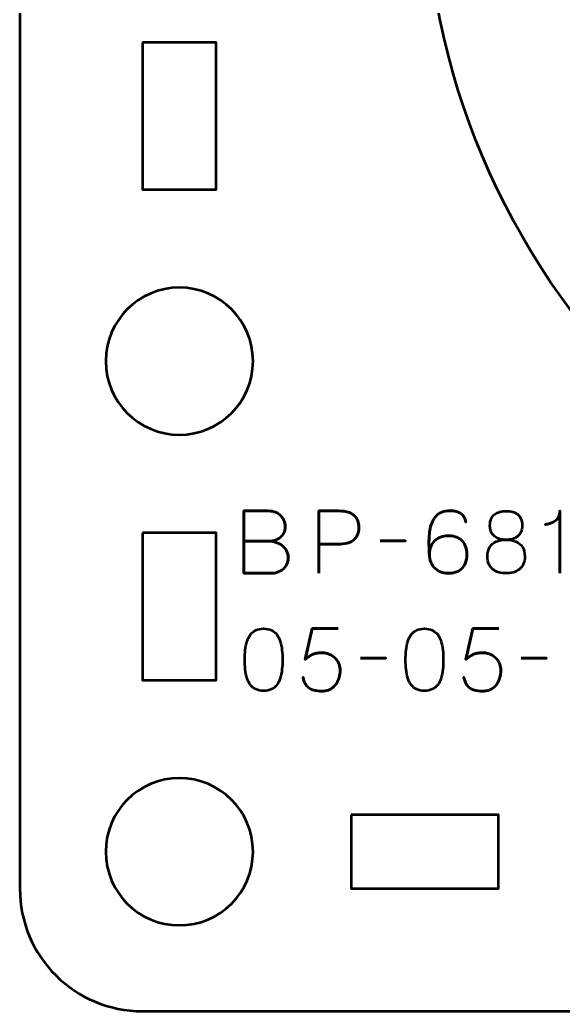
# Model space of a CAD drawing. Header units: centimetres. Extents: x -60.2 to 8, y -20.5 to 3.9.
# Drawn here: x -15.15 to -12.937, y -9.5 to -5.458 of the extents above; entities that cross this region are included whole.
import ezdxf

# ---------------------------------------------------------------- set-up
doc = ezdxf.new("R2010")
doc.units = ezdxf.units.CM
doc.header["$MEASUREMENT"] = 0
doc.layers.add('Layer 1', color=7, linetype='Continuous')

msp = doc.modelspace()

# ---------------------------------------------------------------- linework, layer by layer
at = {"layer": 'Layer 1', "color": 250, "lineweight": 53}
msp.add_ellipse((-10.5, -4.85), major_axis=(0, 3), ratio=1, dxfattribs=at)
at = {"layer": 'Layer 1', "lineweight": 53}
for points, knots in [([(-14.64994, -0.19994), (-14.64994, -0.19994), (-6.35004, -0.19994), (-6.35004, -0.19994), (-6.35004, -0.19994), (-6.07304, -0.19994), (-5.84994, -0.42304), (-5.84994, -0.70004), (-5.84994, -0.70004), (-5.84994, -0.70004), (-5.84994, -8.99994), (-5.84994, -8.99994), (-5.84994, -8.99994), (-5.84994, -9.27694), (-6.07304, -9.50004), (-6.35004, -9.50004), (-6.35004, -9.50004), (-6.35004, -9.50004), (-14.64994, -9.50004), (-14.64994, -9.50004), (-14.64994, -9.50004), (-14.92694, -9.50004), (-15.15004, -9.27694), (-15.15004, -8.99994), (-15.15004, -8.99994), (-15.15004, -8.99994), (-15.15004, -0.70004), (-15.15004, -0.70004), (-15.15004, -0.70004), (-15.15004, -0.42304), (-14.92694, -0.19994), (-14.64994, -0.19994)], [0, 0, 0, 0, 0.125, 0.125, 0.125, 0.125, 0.25, 0.25, 0.25, 0.25, 0.375, 0.375, 0.375, 0.375, 0.5, 0.5, 0.5, 0.5, 0.625, 0.625, 0.625, 0.625, 0.75, 0.75, 0.75, 0.75, 0.875, 0.875, 0.875, 0.875, 1, 1, 1, 1]), ([(-14.64994, -5.55002), (-14.64994, -5.55002), (-14.34994, -5.55002), (-14.34994, -5.55002), (-14.34994, -5.55002), (-14.34994, -5.55002), (-14.34994, -6.15002), (-14.34994, -6.15002), (-14.34994, -6.15002), (-14.34994, -6.15002), (-14.64994, -6.15002), (-14.64994, -6.15002), (-14.64994, -6.15002), (-14.64994, -6.15002), (-14.64994, -5.55002), (-14.64994, -5.55002)], [0, 0, 0, 0, 0.25, 0.25, 0.25, 0.25, 0.5, 0.5, 0.5, 0.5, 0.75, 0.75, 0.75, 0.75, 1, 1, 1, 1]), ([(-14.20001, -6.84993), (-14.20001, -7.0157), (-14.33424, -7.14994), (-14.50001, -7.14994), (-14.50001, -7.14994), (-14.66567, -7.14994), (-14.80001, -7.0157), (-14.80001, -6.84993), (-14.80001, -6.84993), (-14.80001, -6.68427), (-14.66567, -6.54993), (-14.50001, -6.54993), (-14.50001, -6.54993), (-14.33424, -6.54993), (-14.20001, -6.68427), (-14.20001, -6.84993)], [0, 0, 0, 0, 0.25, 0.25, 0.25, 0.25, 0.5, 0.5, 0.5, 0.5, 0.75, 0.75, 0.75, 0.75, 1, 1, 1, 1]), ([(-14.64994, -7.54999), (-14.64994, -7.54999), (-14.34994, -7.54999), (-14.34994, -7.54999), (-14.34994, -7.54999), (-14.34994, -7.54999), (-14.34994, -8.14999), (-14.34994, -8.14999), (-14.34994, -8.14999), (-14.34994, -8.14999), (-14.64994, -8.14999), (-14.64994, -8.14999), (-14.64994, -8.14999), (-14.64994, -8.14999), (-14.64994, -7.54999), (-14.64994, -7.54999)], [0, 0, 0, 0, 0.25, 0.25, 0.25, 0.25, 0.5, 0.5, 0.5, 0.5, 0.75, 0.75, 0.75, 0.75, 1, 1, 1, 1]), ([(-14.20001, -8.85001), (-14.20001, -9.01564), (-14.33424, -9.15001), (-14.50001, -9.15001), (-14.50001, -9.15001), (-14.66567, -9.15001), (-14.80001, -9.01564), (-14.80001, -8.85001), (-14.80001, -8.85001), (-14.80001, -8.68424), (-14.66567, -8.55001), (-14.50001, -8.55001), (-14.50001, -8.55001), (-14.33424, -8.55001), (-14.20001, -8.68424), (-14.20001, -8.85001)], [0, 0, 0, 0, 0.25, 0.25, 0.25, 0.25, 0.5, 0.5, 0.5, 0.5, 0.75, 0.75, 0.75, 0.75, 1, 1, 1, 1]), ([(-13.79999, -8.69994), (-13.79999, -8.69994), (-13.19999, -8.69994), (-13.19999, -8.69994), (-13.19999, -8.69994), (-13.19999, -8.69994), (-13.19999, -8.99994), (-13.19999, -8.99994), (-13.19999, -8.99994), (-13.19999, -8.99994), (-13.79999, -8.99994), (-13.79999, -8.99994), (-13.79999, -8.99994), (-13.79999, -8.99994), (-13.79999, -8.69994), (-13.79999, -8.69994)], [0, 0, 0, 0, 0.25, 0.25, 0.25, 0.25, 0.5, 0.5, 0.5, 0.5, 0.75, 0.75, 0.75, 0.75, 1, 1, 1, 1])]:
    msp.add_open_spline(points, degree=3, knots=knots, dxfattribs=at)
at = {"layer": 'Layer 1', "color": 30, "lineweight": 53}
for points, knots in [([(-14.23731, -7.58388), (-14.23731, -7.58388), (-14.13959, -7.58388), (-14.13959, -7.58388), (-14.13959, -7.58388), (-14.12689, -7.58382), (-14.11607, -7.58206), (-14.10696, -7.57859), (-14.10696, -7.57859), (-14.0979, -7.57518), (-14.09055, -7.57053), (-14.08485, -7.56471), (-14.08485, -7.56471), (-14.07915, -7.55889), (-14.07503, -7.5523), (-14.07244, -7.54501), (-14.07244, -7.54501), (-14.06992, -7.53778), (-14.06874, -7.53026), (-14.06903, -7.52249), (-14.06903, -7.52249), (-14.06939, -7.51473), (-14.07103, -7.50721), (-14.07397, -7.49986), (-14.07397, -7.49986), (-14.07685, -7.49251), (-14.0812, -7.48586), (-14.08691, -7.47993), (-14.08691, -7.47993), (-14.09261, -7.47399), (-14.09973, -7.46928), (-14.10837, -7.46581), (-14.10837, -7.46581), (-14.11701, -7.46229), (-14.12718, -7.46046), (-14.13888, -7.46041), (-14.13888, -7.46041), (-14.13888, -7.46041), (-14.23731, -7.46041), (-14.23731, -7.46041), (-14.23731, -7.46041), (-14.23731, -7.46041), (-14.23731, -7.71476), (-14.23731, -7.71476), (-14.23731, -7.71476), (-14.23731, -7.71476), (-14.12901, -7.71476), (-14.12901, -7.71476), (-14.12901, -7.71476), (-14.11889, -7.71476), (-14.10949, -7.71329), (-14.10078, -7.71041), (-14.10078, -7.71041), (-14.09208, -7.70747), (-14.0845, -7.70329), (-14.07791, -7.69771), (-14.07791, -7.69771), (-14.07139, -7.69218), (-14.06627, -7.68548), (-14.06262, -7.67754), (-14.06262, -7.67754), (-14.05898, -7.6696), (-14.0571, -7.66061), (-14.05704, -7.65055), (-14.05704, -7.65055), (-14.05727, -7.64044), (-14.05939, -7.63133), (-14.06345, -7.62315), (-14.06345, -7.62315), (-14.0675, -7.61498), (-14.07315, -7.60799), (-14.08044, -7.60211), (-14.08044, -7.60211), (-14.08773, -7.59628), (-14.09643, -7.59176), (-14.10643, -7.58864), (-14.10643, -7.58864), (-14.11642, -7.58552), (-14.12748, -7.58394), (-14.13959, -7.58388), (-14.13959, -7.58388), (-14.12748, -7.58394), (-14.11642, -7.58552), (-14.10643, -7.58864), (-14.10643, -7.58864), (-14.09643, -7.59176), (-14.08773, -7.59628), (-14.08044, -7.60211), (-14.08044, -7.60211), (-14.07315, -7.60799), (-14.0675, -7.61498), (-14.06345, -7.62315), (-14.06345, -7.62315), (-14.05939, -7.63133), (-14.05727, -7.64044), (-14.05704, -7.65055), (-14.05704, -7.65055), (-14.0571, -7.66061), (-14.05898, -7.6696), (-14.06262, -7.67754), (-14.06262, -7.67754), (-14.06627, -7.68548), (-14.07139, -7.69218), (-14.07791, -7.69771), (-14.07791, -7.69771), (-14.0845, -7.70329), (-14.09208, -7.70747), (-14.10078, -7.71041), (-14.10078, -7.71041), (-14.10949, -7.71329), (-14.11889, -7.71476), (-14.12901, -7.71476), (-14.12901, -7.71476), (-14.12901, -7.71476), (-14.23731, -7.71476), (-14.23731, -7.71476), (-14.23731, -7.71476), (-14.23731, -7.71476), (-14.23731, -7.46041), (-14.23731, -7.46041), (-14.23731, -7.46041), (-14.23731, -7.46041), (-14.13888, -7.46041), (-14.13888, -7.46041), (-14.13888, -7.46041), (-14.12718, -7.46046), (-14.11701, -7.46229), (-14.10837, -7.46581), (-14.10837, -7.46581), (-14.09973, -7.46928), (-14.09261, -7.47399), (-14.08691, -7.47993), (-14.08691, -7.47993), (-14.0812, -7.48586), (-14.07685, -7.49251), (-14.07397, -7.49986), (-14.07397, -7.49986), (-14.07103, -7.50721), (-14.06939, -7.51473), (-14.06903, -7.52249), (-14.06903, -7.52249), (-14.06874, -7.53026), (-14.06992, -7.53778), (-14.07244, -7.54501), (-14.07244, -7.54501), (-14.07503, -7.5523), (-14.07915, -7.55889), (-14.08485, -7.56471), (-14.08485, -7.56471), (-14.09055, -7.57053), (-14.0979, -7.57518), (-14.10696, -7.57859), (-14.10696, -7.57859), (-14.11607, -7.58206), (-14.12689, -7.58382), (-14.13959, -7.58388), (-14.13959, -7.58388), (-14.13959, -7.58388), (-14.23731, -7.58388), (-14.23731, -7.58388)], [0, 0, 0, 0, 0.025, 0.025, 0.025, 0.025, 0.05, 0.05, 0.05, 0.05, 0.075, 0.075, 0.075, 0.075, 0.1, 0.1, 0.1, 0.1, 0.125, 0.125, 0.125, 0.125, 0.15, 0.15, 0.15, 0.15, 0.175, 0.175, 0.175, 0.175, 0.2, 0.2, 0.2, 0.2, 0.225, 0.225, 0.225, 0.225, 0.25, 0.25, 0.25, 0.25, 0.275, 0.275, 0.275, 0.275, 0.3, 0.3, 0.3, 0.3, 0.325, 0.325, 0.325, 0.325, 0.35, 0.35, 0.35, 0.35, 0.375, 0.375, 0.375, 0.375, 0.4, 0.4, 0.4, 0.4, 0.425, 0.425, 0.425, 0.425, 0.45, 0.45, 0.45, 0.45, 0.475, 0.475, 0.475, 0.475, 0.5, 0.5, 0.5, 0.5, 0.525, 0.525, 0.525, 0.525, 0.55, 0.55, 0.55, 0.55, 0.575, 0.575, 0.575, 0.575, 0.6, 0.6, 0.6, 0.6, 0.625, 0.625, 0.625, 0.625, 0.65, 0.65, 0.65, 0.65, 0.675, 0.675, 0.675, 0.675, 0.7, 0.7, 0.7, 0.7, 0.725, 0.725, 0.725, 0.725, 0.75, 0.75, 0.75, 0.75, 0.775, 0.775, 0.775, 0.775, 0.8, 0.8, 0.8, 0.8, 0.825, 0.825, 0.825, 0.825, 0.85, 0.85, 0.85, 0.85, 0.875, 0.875, 0.875, 0.875, 0.9, 0.9, 0.9, 0.9, 0.925, 0.925, 0.925, 0.925, 0.95, 0.95, 0.95, 0.95, 0.975, 0.975, 0.975, 0.975, 1, 1, 1, 1]), ([(-13.93216, -7.71476), (-13.93216, -7.71476), (-13.93216, -7.46041), (-13.93216, -7.46041), (-13.93216, -7.46041), (-13.93216, -7.46041), (-13.85102, -7.46041), (-13.85102, -7.46041), (-13.85102, -7.46041), (-13.83479, -7.46046), (-13.82145, -7.46229), (-13.81092, -7.46581), (-13.81092, -7.46581), (-13.80045, -7.46928), (-13.79222, -7.47411), (-13.78628, -7.48022), (-13.78628, -7.48022), (-13.78035, -7.48628), (-13.77611, -7.49321), (-13.77353, -7.50103), (-13.77353, -7.50103), (-13.771, -7.50885), (-13.76953, -7.51703), (-13.76918, -7.52567), (-13.76918, -7.52567), (-13.76876, -7.53431), (-13.76976, -7.54278), (-13.77211, -7.55101), (-13.77211, -7.55101), (-13.77453, -7.55924), (-13.77858, -7.56671), (-13.7844, -7.57341), (-13.7844, -7.57341), (-13.79017, -7.58012), (-13.79799, -7.58547), (-13.8078, -7.58941), (-13.8078, -7.58941), (-13.81762, -7.5934), (-13.82979, -7.5954), (-13.84432, -7.59552), (-13.84432, -7.59552), (-13.84432, -7.59552), (-13.93216, -7.59552), (-13.93216, -7.59552), (-13.93216, -7.59552), (-13.93216, -7.59552), (-13.84432, -7.59552), (-13.84432, -7.59552), (-13.84432, -7.59552), (-13.83009, -7.5954), (-13.81804, -7.5934), (-13.80827, -7.58941), (-13.80827, -7.58941), (-13.79846, -7.58547), (-13.79064, -7.58012), (-13.78476, -7.57341), (-13.78476, -7.57341), (-13.77894, -7.56671), (-13.77476, -7.55924), (-13.77229, -7.55101), (-13.77229, -7.55101), (-13.76982, -7.54278), (-13.76876, -7.53431), (-13.76918, -7.52567), (-13.76918, -7.52567), (-13.76953, -7.51703), (-13.771, -7.50885), (-13.77364, -7.50103), (-13.77364, -7.50103), (-13.77623, -7.49321), (-13.78058, -7.48628), (-13.78652, -7.48022), (-13.78652, -7.48022), (-13.79252, -7.47411), (-13.80075, -7.46928), (-13.81121, -7.46581), (-13.81121, -7.46581), (-13.82174, -7.46229), (-13.83497, -7.46046), (-13.85102, -7.46041), (-13.85102, -7.46041), (-13.85102, -7.46041), (-13.93216, -7.46041), (-13.93216, -7.46041), (-13.93216, -7.46041), (-13.93216, -7.46041), (-13.93216, -7.71476), (-13.93216, -7.71476)], [0, 0, 0, 0, 0.0454545, 0.0454545, 0.0454545, 0.0454545, 0.0909091, 0.0909091, 0.0909091, 0.0909091, 0.1363636, 0.1363636, 0.1363636, 0.1363636, 0.1818182, 0.1818182, 0.1818182, 0.1818182, 0.2272727, 0.2272727, 0.2272727, 0.2272727, 0.2727273, 0.2727273, 0.2727273, 0.2727273, 0.3181818, 0.3181818, 0.3181818, 0.3181818, 0.3636364, 0.3636364, 0.3636364, 0.3636364, 0.4090909, 0.4090909, 0.4090909, 0.4090909, 0.4545455, 0.4545455, 0.4545455, 0.4545455, 0.5, 0.5, 0.5, 0.5, 0.5454545, 0.5454545, 0.5454545, 0.5454545, 0.5909091, 0.5909091, 0.5909091, 0.5909091, 0.6363636, 0.6363636, 0.6363636, 0.6363636, 0.6818182, 0.6818182, 0.6818182, 0.6818182, 0.7272727, 0.7272727, 0.7272727, 0.7272727, 0.7727273, 0.7727273, 0.7727273, 0.7727273, 0.8181818, 0.8181818, 0.8181818, 0.8181818, 0.8636364, 0.8636364, 0.8636364, 0.8636364, 0.9090909, 0.9090909, 0.9090909, 0.9090909, 0.9545455, 0.9545455, 0.9545455, 0.9545455, 1, 1, 1, 1]), ([(-13.48166, -7.63821), (-13.4816, -7.62668), (-13.47972, -7.61628), (-13.47596, -7.60687), (-13.47596, -7.60687), (-13.47225, -7.59752), (-13.46702, -7.58946), (-13.46026, -7.5827), (-13.46026, -7.5827), (-13.45355, -7.576), (-13.44562, -7.57083), (-13.43656, -7.56718), (-13.43656, -7.56718), (-13.42751, -7.56353), (-13.41757, -7.56171), (-13.40687, -7.56165), (-13.40687, -7.56165), (-13.39611, -7.56159), (-13.38606, -7.56295), (-13.37671, -7.56565), (-13.37671, -7.56565), (-13.36736, -7.5683), (-13.35919, -7.57265), (-13.35207, -7.57865), (-13.35207, -7.57865), (-13.34496, -7.58458), (-13.33937, -7.59246), (-13.33537, -7.60228), (-13.33537, -7.60228), (-13.33137, -7.6121), (-13.32932, -7.62404), (-13.32926, -7.63821), (-13.32926, -7.63821), (-13.32932, -7.65238), (-13.33137, -7.66431), (-13.33537, -7.67413), (-13.33537, -7.67413), (-13.33937, -7.68395), (-13.34496, -7.69183), (-13.35207, -7.69777), (-13.35207, -7.69777), (-13.35919, -7.70377), (-13.36736, -7.70812), (-13.37671, -7.71076), (-13.37671, -7.71076), (-13.38606, -7.71347), (-13.39611, -7.71482), (-13.40687, -7.71476), (-13.40687, -7.71476), (-13.41757, -7.7147), (-13.42739, -7.71288), (-13.43639, -7.70923), (-13.43639, -7.70923), (-13.44532, -7.70559), (-13.45308, -7.70041), (-13.45973, -7.69365), (-13.45973, -7.69365), (-13.46637, -7.68695), (-13.4716, -7.67889), (-13.47537, -7.66949), (-13.47537, -7.66949), (-13.47919, -7.66014), (-13.48125, -7.64973), (-13.48166, -7.63821), (-13.48166, -7.63821), (-13.48189, -7.63239), (-13.48219, -7.62545), (-13.4826, -7.61739), (-13.4826, -7.61739), (-13.48301, -7.60928), (-13.48325, -7.60046), (-13.48331, -7.59099), (-13.48331, -7.59099), (-13.48336, -7.58147), (-13.48307, -7.57165), (-13.48231, -7.56159), (-13.48231, -7.56159), (-13.4816, -7.55148), (-13.48019, -7.54155), (-13.47813, -7.53173), (-13.47813, -7.53173), (-13.47607, -7.52197), (-13.47313, -7.51273), (-13.46925, -7.50409), (-13.46925, -7.50409), (-13.46537, -7.49545), (-13.46037, -7.4878), (-13.4542, -7.48116), (-13.4542, -7.48116), (-13.44797, -7.47452), (-13.44038, -7.46928), (-13.43139, -7.46546), (-13.43139, -7.46546), (-13.42239, -7.4617), (-13.41175, -7.45976), (-13.39946, -7.4597), (-13.39946, -7.4597), (-13.38876, -7.45976), (-13.37971, -7.46082), (-13.37218, -7.46288), (-13.37218, -7.46288), (-13.36465, -7.46493), (-13.35848, -7.4677), (-13.35354, -7.47111), (-13.35354, -7.47111), (-13.34866, -7.47458), (-13.34478, -7.47834), (-13.34196, -7.48251), (-13.34196, -7.48251), (-13.33914, -7.48663), (-13.33702, -7.4908), (-13.33573, -7.49498), (-13.33573, -7.49498), (-13.33437, -7.49915), (-13.33349, -7.50303), (-13.33314, -7.50662), (-13.33314, -7.50662), (-13.33349, -7.50303), (-13.33437, -7.49915), (-13.33573, -7.49498), (-13.33573, -7.49498), (-13.33702, -7.4908), (-13.33914, -7.48663), (-13.34196, -7.48251), (-13.34196, -7.48251), (-13.34478, -7.47834), (-13.34866, -7.47458), (-13.35354, -7.47111), (-13.35354, -7.47111), (-13.35848, -7.4677), (-13.36465, -7.46493), (-13.37218, -7.46288), (-13.37218, -7.46288), (-13.37971, -7.46082), (-13.38876, -7.45976), (-13.39946, -7.4597), (-13.39946, -7.4597), (-13.41175, -7.45976), (-13.42239, -7.4617), (-13.43139, -7.46546), (-13.43139, -7.46546), (-13.44038, -7.46928), (-13.44797, -7.47452), (-13.4542, -7.48116), (-13.4542, -7.48116), (-13.46037, -7.4878), (-13.46537, -7.49545), (-13.46925, -7.50409), (-13.46925, -7.50409), (-13.47313, -7.51273), (-13.47607, -7.52197), (-13.47813, -7.53173), (-13.47813, -7.53173), (-13.48019, -7.54155), (-13.4816, -7.55148), (-13.48231, -7.56159), (-13.48231, -7.56159), (-13.48307, -7.57165), (-13.48336, -7.58147), (-13.48331, -7.59099), (-13.48331, -7.59099), (-13.48325, -7.60046), (-13.48301, -7.60928), (-13.4826, -7.61739), (-13.4826, -7.61739), (-13.48219, -7.62545), (-13.48189, -7.63239), (-13.48166, -7.63821), (-13.48166, -7.63821), (-13.48125, -7.64973), (-13.47919, -7.66014), (-13.47537, -7.66949), (-13.47537, -7.66949), (-13.4716, -7.67889), (-13.46637, -7.68695), (-13.45973, -7.69365), (-13.45973, -7.69365), (-13.45308, -7.70041), (-13.44532, -7.70559), (-13.43639, -7.70923), (-13.43639, -7.70923), (-13.42739, -7.71288), (-13.41757, -7.7147), (-13.40687, -7.71476), (-13.40687, -7.71476), (-13.39611, -7.71482), (-13.38606, -7.71347), (-13.37671, -7.71076), (-13.37671, -7.71076), (-13.36736, -7.70812), (-13.35919, -7.70377), (-13.35207, -7.69777), (-13.35207, -7.69777), (-13.34496, -7.69183), (-13.33937, -7.68395), (-13.33537, -7.67413), (-13.33537, -7.67413), (-13.33137, -7.66431), (-13.32932, -7.65238), (-13.32926, -7.63821), (-13.32926, -7.63821), (-13.32932, -7.62404), (-13.33137, -7.6121), (-13.33537, -7.60228), (-13.33537, -7.60228), (-13.33937, -7.59246), (-13.34496, -7.58458), (-13.35207, -7.57865), (-13.35207, -7.57865), (-13.35919, -7.57265), (-13.36736, -7.5683), (-13.37671, -7.56565), (-13.37671, -7.56565), (-13.38606, -7.56295), (-13.39611, -7.56159), (-13.40687, -7.56165), (-13.40687, -7.56165), (-13.41757, -7.56171), (-13.42751, -7.56353), (-13.43656, -7.56718), (-13.43656, -7.56718), (-13.44562, -7.57083), (-13.45355, -7.576), (-13.46026, -7.5827), (-13.46026, -7.5827), (-13.46702, -7.58946), (-13.47225, -7.59752), (-13.47596, -7.60687), (-13.47596, -7.60687), (-13.47972, -7.61628), (-13.4816, -7.62668), (-13.48166, -7.63821)], [0, 0, 0, 0, 0.0172414, 0.0172414, 0.0172414, 0.0172414, 0.0344828, 0.0344828, 0.0344828, 0.0344828, 0.0517241, 0.0517241, 0.0517241, 0.0517241, 0.0689655, 0.0689655, 0.0689655, 0.0689655, 0.0862069, 0.0862069, 0.0862069, 0.0862069, 0.1034483, 0.1034483, 0.1034483, 0.1034483, 0.1206897, 0.1206897, 0.1206897, 0.1206897, 0.137931, 0.137931, 0.137931, 0.137931, 0.1551724, 0.1551724, 0.1551724, 0.1551724, 0.1724138, 0.1724138, 0.1724138, 0.1724138, 0.1896552, 0.1896552, 0.1896552, 0.1896552, 0.2068966, 0.2068966, 0.2068966, 0.2068966, 0.2241379, 0.2241379, 0.2241379, 0.2241379, 0.2413793, 0.2413793, 0.2413793, 0.2413793, 0.2586207, 0.2586207, 0.2586207, 0.2586207, 0.2758621, 0.2758621, 0.2758621, 0.2758621, 0.2931034, 0.2931034, 0.2931034, 0.2931034, 0.3103448, 0.3103448, 0.3103448, 0.3103448, 0.3275862, 0.3275862, 0.3275862, 0.3275862, 0.3448276, 0.3448276, 0.3448276, 0.3448276, 0.362069, 0.362069, 0.362069, 0.362069, 0.3793103, 0.3793103, 0.3793103, 0.3793103, 0.3965517, 0.3965517, 0.3965517, 0.3965517, 0.4137931, 0.4137931, 0.4137931, 0.4137931, 0.4310345, 0.4310345, 0.4310345, 0.4310345, 0.4482759, 0.4482759, 0.4482759, 0.4482759, 0.4655172, 0.4655172, 0.4655172, 0.4655172, 0.4827586, 0.4827586, 0.4827586, 0.4827586, 0.5, 0.5, 0.5, 0.5, 0.5172414, 0.5172414, 0.5172414, 0.5172414, 0.5344828, 0.5344828, 0.5344828, 0.5344828, 0.5517241, 0.5517241, 0.5517241, 0.5517241, 0.5689655, 0.5689655, 0.5689655, 0.5689655, 0.5862069, 0.5862069, 0.5862069, 0.5862069, 0.6034483, 0.6034483, 0.6034483, 0.6034483, 0.6206897, 0.6206897, 0.6206897, 0.6206897, 0.637931, 0.637931, 0.637931, 0.637931, 0.6551724, 0.6551724, 0.6551724, 0.6551724, 0.6724138, 0.6724138, 0.6724138, 0.6724138, 0.6896552, 0.6896552, 0.6896552, 0.6896552, 0.7068966, 0.7068966, 0.7068966, 0.7068966, 0.7241379, 0.7241379, 0.7241379, 0.7241379, 0.7413793, 0.7413793, 0.7413793, 0.7413793, 0.7586207, 0.7586207, 0.7586207, 0.7586207, 0.7758621, 0.7758621, 0.7758621, 0.7758621, 0.7931034, 0.7931034, 0.7931034, 0.7931034, 0.8103448, 0.8103448, 0.8103448, 0.8103448, 0.8275862, 0.8275862, 0.8275862, 0.8275862, 0.8448276, 0.8448276, 0.8448276, 0.8448276, 0.862069, 0.862069, 0.862069, 0.862069, 0.8793103, 0.8793103, 0.8793103, 0.8793103, 0.8965517, 0.8965517, 0.8965517, 0.8965517, 0.9137931, 0.9137931, 0.9137931, 0.9137931, 0.9310345, 0.9310345, 0.9310345, 0.9310345, 0.9482759, 0.9482759, 0.9482759, 0.9482759, 0.9655172, 0.9655172, 0.9655172, 0.9655172, 0.9827586, 0.9827586, 0.9827586, 0.9827586, 1, 1, 1, 1]), ([(-13.16909, -7.57823), (-13.16004, -7.57823), (-13.15157, -7.57718), (-13.14363, -7.57506), (-13.14363, -7.57506), (-13.13575, -7.57288), (-13.12882, -7.56947), (-13.12276, -7.56483), (-13.12276, -7.56483), (-13.11676, -7.56018), (-13.11206, -7.55413), (-13.10865, -7.54666), (-13.10865, -7.54666), (-13.10524, -7.53925), (-13.10353, -7.53026), (-13.10347, -7.51967), (-13.10347, -7.51967), (-13.10353, -7.50909), (-13.10518, -7.50003), (-13.10841, -7.49251), (-13.10841, -7.49251), (-13.11165, -7.48498), (-13.11623, -7.47881), (-13.12211, -7.47405), (-13.12211, -7.47405), (-13.12799, -7.46934), (-13.13493, -7.46587), (-13.14293, -7.4637), (-13.14293, -7.4637), (-13.15087, -7.46152), (-13.15963, -7.46058), (-13.16909, -7.46076), (-13.16909, -7.46076), (-13.17856, -7.46088), (-13.18732, -7.46211), (-13.19526, -7.46429), (-13.19526, -7.46429), (-13.20325, -7.46652), (-13.21019, -7.46993), (-13.21607, -7.47458), (-13.21607, -7.47458), (-13.22195, -7.47922), (-13.22654, -7.48528), (-13.22977, -7.49268), (-13.22977, -7.49268), (-13.233, -7.50015), (-13.23465, -7.50909), (-13.23471, -7.51967), (-13.23471, -7.51967), (-13.23465, -7.53026), (-13.23295, -7.53925), (-13.22954, -7.54666), (-13.22954, -7.54666), (-13.22612, -7.55413), (-13.22142, -7.56018), (-13.21537, -7.56483), (-13.21537, -7.56483), (-13.20937, -7.56947), (-13.20243, -7.57288), (-13.19455, -7.57506), (-13.19455, -7.57506), (-13.18661, -7.57718), (-13.17815, -7.57823), (-13.16909, -7.57823)], [0, 0, 0, 0, 0.0625, 0.0625, 0.0625, 0.0625, 0.125, 0.125, 0.125, 0.125, 0.1875, 0.1875, 0.1875, 0.1875, 0.25, 0.25, 0.25, 0.25, 0.3125, 0.3125, 0.3125, 0.3125, 0.375, 0.375, 0.375, 0.375, 0.4375, 0.4375, 0.4375, 0.4375, 0.5, 0.5, 0.5, 0.5, 0.5625, 0.5625, 0.5625, 0.5625, 0.625, 0.625, 0.625, 0.625, 0.6875, 0.6875, 0.6875, 0.6875, 0.75, 0.75, 0.75, 0.75, 0.8125, 0.8125, 0.8125, 0.8125, 0.875, 0.875, 0.875, 0.875, 0.9375, 0.9375, 0.9375, 0.9375, 1, 1, 1, 1]), ([(-13.16909, -7.57823), (-13.16004, -7.57823), (-13.15157, -7.57718), (-13.14363, -7.57506), (-13.14363, -7.57506), (-13.13575, -7.57288), (-13.12882, -7.56947), (-13.12276, -7.56483), (-13.12276, -7.56483), (-13.11676, -7.56018), (-13.11206, -7.55413), (-13.10865, -7.54666), (-13.10865, -7.54666), (-13.10524, -7.53925), (-13.10353, -7.53026), (-13.10347, -7.51967), (-13.10347, -7.51967), (-13.10353, -7.50909), (-13.10518, -7.50003), (-13.10841, -7.49251), (-13.10841, -7.49251), (-13.11165, -7.48498), (-13.11623, -7.47881), (-13.12211, -7.47405), (-13.12211, -7.47405), (-13.12799, -7.46934), (-13.13493, -7.46587), (-13.14293, -7.4637), (-13.14293, -7.4637), (-13.15087, -7.46152), (-13.15963, -7.46058), (-13.16909, -7.46076), (-13.16909, -7.46076), (-13.17856, -7.46088), (-13.18732, -7.46211), (-13.19526, -7.46429), (-13.19526, -7.46429), (-13.20325, -7.46652), (-13.21019, -7.46993), (-13.21607, -7.47458), (-13.21607, -7.47458), (-13.22195, -7.47922), (-13.22654, -7.48528), (-13.22977, -7.49268), (-13.22977, -7.49268), (-13.233, -7.50015), (-13.23465, -7.50909), (-13.23471, -7.51967), (-13.23471, -7.51967), (-13.23465, -7.53026), (-13.23295, -7.53925), (-13.22954, -7.54666), (-13.22954, -7.54666), (-13.22612, -7.55413), (-13.22142, -7.56018), (-13.21537, -7.56483), (-13.21537, -7.56483), (-13.20937, -7.56947), (-13.20243, -7.57288), (-13.19455, -7.57506), (-13.19455, -7.57506), (-13.18661, -7.57718), (-13.17815, -7.57823), (-13.16909, -7.57823)], [0, 0, 0, 0, 0.0625, 0.0625, 0.0625, 0.0625, 0.125, 0.125, 0.125, 0.125, 0.1875, 0.1875, 0.1875, 0.1875, 0.25, 0.25, 0.25, 0.25, 0.3125, 0.3125, 0.3125, 0.3125, 0.375, 0.375, 0.375, 0.375, 0.4375, 0.4375, 0.4375, 0.4375, 0.5, 0.5, 0.5, 0.5, 0.5625, 0.5625, 0.5625, 0.5625, 0.625, 0.625, 0.625, 0.625, 0.6875, 0.6875, 0.6875, 0.6875, 0.75, 0.75, 0.75, 0.75, 0.8125, 0.8125, 0.8125, 0.8125, 0.875, 0.875, 0.875, 0.875, 0.9375, 0.9375, 0.9375, 0.9375, 1, 1, 1, 1]), ([(-12.94967, -7.71476), (-12.94967, -7.71476), (-12.94967, -7.46041), (-12.94967, -7.46041), (-12.94967, -7.46041), (-12.94973, -7.46905), (-12.95125, -7.47646), (-12.95419, -7.48263), (-12.95419, -7.48263), (-12.95708, -7.48886), (-12.9609, -7.49398), (-12.9656, -7.49809), (-12.9656, -7.49809), (-12.9703, -7.50221), (-12.97536, -7.5055), (-12.98077, -7.50797), (-12.98077, -7.50797), (-12.98618, -7.51038), (-12.99141, -7.51221), (-12.99647, -7.51332), (-12.99647, -7.51332), (-13.00158, -7.5145), (-13.00594, -7.5152), (-13.00964, -7.51544), (-13.00964, -7.51544), (-13.00594, -7.5152), (-13.00158, -7.5145), (-12.99647, -7.51332), (-12.99647, -7.51332), (-12.99141, -7.51221), (-12.98618, -7.51038), (-12.98077, -7.50797), (-12.98077, -7.50797), (-12.97536, -7.5055), (-12.9703, -7.50221), (-12.9656, -7.49809), (-12.9656, -7.49809), (-12.9609, -7.49398), (-12.95708, -7.48886), (-12.95419, -7.48263), (-12.95419, -7.48263), (-12.95125, -7.47646), (-12.94973, -7.46905), (-12.94967, -7.46041), (-12.94967, -7.46041), (-12.94967, -7.46041), (-12.94967, -7.71476), (-12.94967, -7.71476)], [0, 0, 0, 0, 0.0833333, 0.0833333, 0.0833333, 0.0833333, 0.1666667, 0.1666667, 0.1666667, 0.1666667, 0.25, 0.25, 0.25, 0.25, 0.3333333, 0.3333333, 0.3333333, 0.3333333, 0.4166667, 0.4166667, 0.4166667, 0.4166667, 0.5, 0.5, 0.5, 0.5, 0.5833333, 0.5833333, 0.5833333, 0.5833333, 0.6666667, 0.6666667, 0.6666667, 0.6666667, 0.75, 0.75, 0.75, 0.75, 0.8333333, 0.8333333, 0.8333333, 0.8333333, 0.9166667, 0.9166667, 0.9166667, 0.9166667, 1, 1, 1, 1]), ([(-13.68169, -7.58176), (-13.68169, -7.58176), (-13.57903, -7.58176), (-13.57903, -7.58176), (-13.57903, -7.58176), (-13.57903, -7.58176), (-13.68169, -7.58176), (-13.68169, -7.58176)], [0, 0, 0, 0, 0.5, 0.5, 0.5, 0.5, 1, 1, 1, 1]), ([(-13.16909, -7.71476), (-13.15851, -7.71476), (-13.14863, -7.71353), (-13.13946, -7.71094), (-13.13946, -7.71094), (-13.13029, -7.70835), (-13.12223, -7.70429), (-13.11523, -7.69877), (-13.11523, -7.69877), (-13.1083, -7.6933), (-13.10283, -7.68624), (-13.09889, -7.67754), (-13.09889, -7.67754), (-13.09495, -7.6689), (-13.09295, -7.65849), (-13.09289, -7.64632), (-13.09289, -7.64632), (-13.09301, -7.63015), (-13.09618, -7.61704), (-13.10248, -7.60704), (-13.10248, -7.60704), (-13.10877, -7.59699), (-13.11759, -7.5897), (-13.12893, -7.58505), (-13.12893, -7.58505), (-13.14034, -7.58047), (-13.15369, -7.57818), (-13.16909, -7.57823), (-13.16909, -7.57823), (-13.18444, -7.57818), (-13.19784, -7.58047), (-13.20913, -7.58505), (-13.20913, -7.58505), (-13.22048, -7.5897), (-13.22924, -7.59699), (-13.23547, -7.60704), (-13.23547, -7.60704), (-13.24171, -7.61704), (-13.24488, -7.63015), (-13.24494, -7.64632), (-13.24494, -7.64632), (-13.24488, -7.65849), (-13.24288, -7.6689), (-13.23894, -7.67754), (-13.23894, -7.67754), (-13.235, -7.68624), (-13.22959, -7.6933), (-13.2226, -7.69877), (-13.2226, -7.69877), (-13.21566, -7.70429), (-13.20766, -7.70835), (-13.19849, -7.71094), (-13.19849, -7.71094), (-13.18938, -7.71353), (-13.17956, -7.71476), (-13.16909, -7.71476)], [0, 0, 0, 0, 0.0714286, 0.0714286, 0.0714286, 0.0714286, 0.1428571, 0.1428571, 0.1428571, 0.1428571, 0.2142857, 0.2142857, 0.2142857, 0.2142857, 0.2857143, 0.2857143, 0.2857143, 0.2857143, 0.3571429, 0.3571429, 0.3571429, 0.3571429, 0.4285714, 0.4285714, 0.4285714, 0.4285714, 0.5, 0.5, 0.5, 0.5, 0.5714286, 0.5714286, 0.5714286, 0.5714286, 0.6428571, 0.6428571, 0.6428571, 0.6428571, 0.7142857, 0.7142857, 0.7142857, 0.7142857, 0.7857143, 0.7857143, 0.7857143, 0.7857143, 0.8571429, 0.8571429, 0.8571429, 0.8571429, 0.9285714, 0.9285714, 0.9285714, 0.9285714, 1, 1, 1, 1]), ([(-13.16909, -7.71476), (-13.15851, -7.71476), (-13.14863, -7.71353), (-13.13946, -7.71094), (-13.13946, -7.71094), (-13.13029, -7.70835), (-13.12223, -7.70429), (-13.11523, -7.69877), (-13.11523, -7.69877), (-13.1083, -7.6933), (-13.10283, -7.68624), (-13.09889, -7.67754), (-13.09889, -7.67754), (-13.09495, -7.6689), (-13.09295, -7.65849), (-13.09289, -7.64632), (-13.09289, -7.64632), (-13.09301, -7.63015), (-13.09618, -7.61704), (-13.10248, -7.60704), (-13.10248, -7.60704), (-13.10877, -7.59699), (-13.11759, -7.5897), (-13.12893, -7.58505), (-13.12893, -7.58505), (-13.14034, -7.58047), (-13.15369, -7.57818), (-13.16909, -7.57823), (-13.16909, -7.57823), (-13.18444, -7.57818), (-13.19784, -7.58047), (-13.20913, -7.58505), (-13.20913, -7.58505), (-13.22048, -7.5897), (-13.22924, -7.59699), (-13.23547, -7.60704), (-13.23547, -7.60704), (-13.24171, -7.61704), (-13.24488, -7.63015), (-13.24494, -7.64632), (-13.24494, -7.64632), (-13.24488, -7.65849), (-13.24288, -7.6689), (-13.23894, -7.67754), (-13.23894, -7.67754), (-13.235, -7.68624), (-13.22959, -7.6933), (-13.2226, -7.69877), (-13.2226, -7.69877), (-13.21566, -7.70429), (-13.20766, -7.70835), (-13.19849, -7.71094), (-13.19849, -7.71094), (-13.18938, -7.71353), (-13.17956, -7.71476), (-13.16909, -7.71476)], [0, 0, 0, 0, 0.0714286, 0.0714286, 0.0714286, 0.0714286, 0.1428571, 0.1428571, 0.1428571, 0.1428571, 0.2142857, 0.2142857, 0.2142857, 0.2142857, 0.2857143, 0.2857143, 0.2857143, 0.2857143, 0.3571429, 0.3571429, 0.3571429, 0.3571429, 0.4285714, 0.4285714, 0.4285714, 0.4285714, 0.5, 0.5, 0.5, 0.5, 0.5714286, 0.5714286, 0.5714286, 0.5714286, 0.6428571, 0.6428571, 0.6428571, 0.6428571, 0.7142857, 0.7142857, 0.7142857, 0.7142857, 0.7857143, 0.7857143, 0.7857143, 0.7857143, 0.8571429, 0.8571429, 0.8571429, 0.8571429, 0.9285714, 0.9285714, 0.9285714, 0.9285714, 1, 1, 1, 1]), ([(-14.15688, -8.19418), (-14.14454, -8.19412), (-14.13389, -8.19195), (-14.12502, -8.18771), (-14.12502, -8.18771), (-14.1162, -8.18348), (-14.10885, -8.17742), (-14.10297, -8.16972), (-14.10297, -8.16972), (-14.09715, -8.16196), (-14.09256, -8.15279), (-14.08915, -8.1422), (-14.08915, -8.1422), (-14.0858, -8.13162), (-14.08339, -8.12004), (-14.08204, -8.10734), (-14.08204, -8.10734), (-14.08062, -8.09464), (-14.07992, -8.08129), (-14.07998, -8.06718), (-14.07998, -8.06718), (-14.07992, -8.05313), (-14.08062, -8.03978), (-14.08204, -8.02714), (-14.08204, -8.02714), (-14.08339, -8.0145), (-14.0858, -8.00286), (-14.08915, -7.99227), (-14.08915, -7.99227), (-14.09256, -7.98175), (-14.09715, -7.97258), (-14.10297, -7.96476), (-14.10297, -7.96476), (-14.10885, -7.95699), (-14.1162, -7.95094), (-14.12502, -7.9467), (-14.12502, -7.9467), (-14.13389, -7.94241), (-14.14454, -7.94024), (-14.15688, -7.94018), (-14.15688, -7.94018), (-14.16923, -7.94024), (-14.17987, -7.94241), (-14.18875, -7.9467), (-14.18875, -7.9467), (-14.19757, -7.95094), (-14.20492, -7.95699), (-14.2108, -7.96476), (-14.2108, -7.96476), (-14.21662, -7.97258), (-14.22121, -7.98175), (-14.22462, -7.99227), (-14.22462, -7.99227), (-14.22797, -8.00286), (-14.23038, -8.0145), (-14.23173, -8.02714), (-14.23173, -8.02714), (-14.23314, -8.03978), (-14.23385, -8.05313), (-14.23379, -8.06718), (-14.23379, -8.06718), (-14.23385, -8.08129), (-14.23314, -8.09464), (-14.23173, -8.10734), (-14.23173, -8.10734), (-14.23038, -8.12004), (-14.22797, -8.13162), (-14.22462, -8.1422), (-14.22462, -8.1422), (-14.22121, -8.15279), (-14.21662, -8.16196), (-14.2108, -8.16972), (-14.2108, -8.16972), (-14.20492, -8.17742), (-14.19757, -8.18348), (-14.18875, -8.18771), (-14.18875, -8.18771), (-14.17987, -8.19195), (-14.16923, -8.19412), (-14.15688, -8.19418)], [0, 0, 0, 0, 0.05, 0.05, 0.05, 0.05, 0.1, 0.1, 0.1, 0.1, 0.15, 0.15, 0.15, 0.15, 0.2, 0.2, 0.2, 0.2, 0.25, 0.25, 0.25, 0.25, 0.3, 0.3, 0.3, 0.3, 0.35, 0.35, 0.35, 0.35, 0.4, 0.4, 0.4, 0.4, 0.45, 0.45, 0.45, 0.45, 0.5, 0.5, 0.5, 0.5, 0.55, 0.55, 0.55, 0.55, 0.6, 0.6, 0.6, 0.6, 0.65, 0.65, 0.65, 0.65, 0.7, 0.7, 0.7, 0.7, 0.75, 0.75, 0.75, 0.75, 0.8, 0.8, 0.8, 0.8, 0.85, 0.85, 0.85, 0.85, 0.9, 0.9, 0.9, 0.9, 0.95, 0.95, 0.95, 0.95, 1, 1, 1, 1]), ([(-14.15688, -8.19418), (-14.14454, -8.19412), (-14.13389, -8.19195), (-14.12502, -8.18771), (-14.12502, -8.18771), (-14.1162, -8.18348), (-14.10885, -8.17742), (-14.10297, -8.16972), (-14.10297, -8.16972), (-14.09715, -8.16196), (-14.09256, -8.15279), (-14.08915, -8.1422), (-14.08915, -8.1422), (-14.0858, -8.13162), (-14.08339, -8.12004), (-14.08204, -8.10734), (-14.08204, -8.10734), (-14.08062, -8.09464), (-14.07992, -8.08129), (-14.07998, -8.06718), (-14.07998, -8.06718), (-14.07992, -8.05313), (-14.08062, -8.03978), (-14.08204, -8.02714), (-14.08204, -8.02714), (-14.08339, -8.0145), (-14.0858, -8.00286), (-14.08915, -7.99227), (-14.08915, -7.99227), (-14.09256, -7.98175), (-14.09715, -7.97258), (-14.10297, -7.96476), (-14.10297, -7.96476), (-14.10885, -7.95699), (-14.1162, -7.95094), (-14.12502, -7.9467), (-14.12502, -7.9467), (-14.13389, -7.94241), (-14.14454, -7.94024), (-14.15688, -7.94018), (-14.15688, -7.94018), (-14.16923, -7.94024), (-14.17987, -7.94241), (-14.18875, -7.9467), (-14.18875, -7.9467), (-14.19757, -7.95094), (-14.20492, -7.95699), (-14.2108, -7.96476), (-14.2108, -7.96476), (-14.21662, -7.97258), (-14.22121, -7.98175), (-14.22462, -7.99227), (-14.22462, -7.99227), (-14.22797, -8.00286), (-14.23038, -8.0145), (-14.23173, -8.02714), (-14.23173, -8.02714), (-14.23314, -8.03978), (-14.23385, -8.05313), (-14.23379, -8.06718), (-14.23379, -8.06718), (-14.23385, -8.08129), (-14.23314, -8.09464), (-14.23173, -8.10734), (-14.23173, -8.10734), (-14.23038, -8.12004), (-14.22797, -8.13162), (-14.22462, -8.1422), (-14.22462, -8.1422), (-14.22121, -8.15279), (-14.21662, -8.16196), (-14.2108, -8.16972), (-14.2108, -8.16972), (-14.20492, -8.17742), (-14.19757, -8.18348), (-14.18875, -8.18771), (-14.18875, -8.18771), (-14.17987, -8.19195), (-14.16923, -8.19412), (-14.15688, -8.19418)], [0, 0, 0, 0, 0.05, 0.05, 0.05, 0.05, 0.1, 0.1, 0.1, 0.1, 0.15, 0.15, 0.15, 0.15, 0.2, 0.2, 0.2, 0.2, 0.25, 0.25, 0.25, 0.25, 0.3, 0.3, 0.3, 0.3, 0.35, 0.35, 0.35, 0.35, 0.4, 0.4, 0.4, 0.4, 0.45, 0.45, 0.45, 0.45, 0.5, 0.5, 0.5, 0.5, 0.55, 0.55, 0.55, 0.55, 0.6, 0.6, 0.6, 0.6, 0.65, 0.65, 0.65, 0.65, 0.7, 0.7, 0.7, 0.7, 0.75, 0.75, 0.75, 0.75, 0.8, 0.8, 0.8, 0.8, 0.85, 0.85, 0.85, 0.85, 0.9, 0.9, 0.9, 0.9, 0.95, 0.95, 0.95, 0.95, 1, 1, 1, 1]), ([(-13.85349, -7.93983), (-13.85349, -7.93983), (-13.95933, -7.93983), (-13.95933, -7.93983), (-13.95933, -7.93983), (-13.95933, -7.93983), (-13.98755, -8.06612), (-13.98755, -8.06612), (-13.98755, -8.06612), (-13.98261, -8.06189), (-13.97791, -8.05807), (-13.97338, -8.05471), (-13.97338, -8.05471), (-13.96891, -8.05136), (-13.96421, -8.04854), (-13.95921, -8.04619), (-13.95921, -8.04619), (-13.95427, -8.04384), (-13.94863, -8.04207), (-13.94228, -8.04084), (-13.94228, -8.04084), (-13.93599, -8.0396), (-13.92846, -8.03896), (-13.91982, -8.03896), (-13.91982, -8.03896), (-13.91276, -8.03896), (-13.90571, -8.0399), (-13.89865, -8.04184), (-13.89865, -8.04184), (-13.89159, -8.04372), (-13.88489, -8.0466), (-13.87854, -8.05042), (-13.87854, -8.05042), (-13.87213, -8.0543), (-13.86649, -8.05912), (-13.86155, -8.06494), (-13.86155, -8.06494), (-13.85655, -8.07077), (-13.85261, -8.07759), (-13.84979, -8.08541), (-13.84979, -8.08541), (-13.84691, -8.09323), (-13.84544, -8.1021), (-13.84538, -8.11198), (-13.84538, -8.11198), (-13.84532, -8.11563), (-13.84573, -8.12021), (-13.84656, -8.12562), (-13.84656, -8.12562), (-13.84732, -8.13103), (-13.84873, -8.13691), (-13.85073, -8.14314), (-13.85073, -8.14314), (-13.85273, -8.14938), (-13.85555, -8.15555), (-13.85914, -8.16167), (-13.85914, -8.16167), (-13.86272, -8.16778), (-13.86731, -8.17337), (-13.87284, -8.17842), (-13.87284, -8.17842), (-13.87836, -8.18348), (-13.88507, -8.18754), (-13.89289, -8.19059), (-13.89289, -8.19059), (-13.90077, -8.19359), (-13.91, -8.19518), (-13.92052, -8.19524), (-13.92052, -8.19524), (-13.9331, -8.19518), (-13.94369, -8.19383), (-13.95227, -8.1913), (-13.95227, -8.1913), (-13.96086, -8.18871), (-13.96785, -8.18536), (-13.97326, -8.18113), (-13.97326, -8.18113), (-13.97873, -8.17689), (-13.98296, -8.17225), (-13.98602, -8.16719), (-13.98602, -8.16719), (-13.98908, -8.16214), (-13.99137, -8.15708), (-13.9929, -8.15202), (-13.9929, -8.15202), (-13.99443, -8.14697), (-13.99561, -8.14232), (-13.99637, -8.13809), (-13.99637, -8.13809), (-13.99561, -8.14232), (-13.99443, -8.14697), (-13.9929, -8.15202), (-13.9929, -8.15202), (-13.99137, -8.15708), (-13.98908, -8.16214), (-13.98602, -8.16719), (-13.98602, -8.16719), (-13.98296, -8.17225), (-13.97873, -8.17689), (-13.97326, -8.18113), (-13.97326, -8.18113), (-13.96785, -8.18536), (-13.96086, -8.18871), (-13.95227, -8.1913), (-13.95227, -8.1913), (-13.94369, -8.19383), (-13.9331, -8.19518), (-13.92052, -8.19524), (-13.92052, -8.19524), (-13.91, -8.19518), (-13.90077, -8.19359), (-13.89289, -8.19059), (-13.89289, -8.19059), (-13.88507, -8.18754), (-13.87836, -8.18348), (-13.87284, -8.17842), (-13.87284, -8.17842), (-13.86731, -8.17337), (-13.86272, -8.16778), (-13.85914, -8.16167), (-13.85914, -8.16167), (-13.85555, -8.15555), (-13.85273, -8.14938), (-13.85073, -8.14314), (-13.85073, -8.14314), (-13.84873, -8.13691), (-13.84732, -8.13103), (-13.84656, -8.12562), (-13.84656, -8.12562), (-13.84573, -8.12021), (-13.84532, -8.11563), (-13.84538, -8.11198), (-13.84538, -8.11198), (-13.84544, -8.1021), (-13.84691, -8.09323), (-13.84979, -8.08541), (-13.84979, -8.08541), (-13.85261, -8.07759), (-13.85655, -8.07077), (-13.86155, -8.06494), (-13.86155, -8.06494), (-13.86649, -8.05912), (-13.87213, -8.0543), (-13.87854, -8.05042), (-13.87854, -8.05042), (-13.88489, -8.0466), (-13.89159, -8.04372), (-13.89865, -8.04184), (-13.89865, -8.04184), (-13.90571, -8.0399), (-13.91276, -8.03896), (-13.91982, -8.03896), (-13.91982, -8.03896), (-13.92846, -8.03896), (-13.93599, -8.0396), (-13.94228, -8.04084), (-13.94228, -8.04084), (-13.94863, -8.04207), (-13.95427, -8.04384), (-13.95921, -8.04619), (-13.95921, -8.04619), (-13.96421, -8.04854), (-13.96891, -8.05136), (-13.97338, -8.05471), (-13.97338, -8.05471), (-13.97791, -8.05807), (-13.98261, -8.06189), (-13.98755, -8.06612), (-13.98755, -8.06612), (-13.98755, -8.06612), (-13.95933, -7.93983), (-13.95933, -7.93983), (-13.95933, -7.93983), (-13.95933, -7.93983), (-13.85349, -7.93983), (-13.85349, -7.93983)], [0, 0, 0, 0, 0.0227273, 0.0227273, 0.0227273, 0.0227273, 0.0454545, 0.0454545, 0.0454545, 0.0454545, 0.0681818, 0.0681818, 0.0681818, 0.0681818, 0.0909091, 0.0909091, 0.0909091, 0.0909091, 0.1136364, 0.1136364, 0.1136364, 0.1136364, 0.1363636, 0.1363636, 0.1363636, 0.1363636, 0.1590909, 0.1590909, 0.1590909, 0.1590909, 0.1818182, 0.1818182, 0.1818182, 0.1818182, 0.2045455, 0.2045455, 0.2045455, 0.2045455, 0.2272727, 0.2272727, 0.2272727, 0.2272727, 0.25, 0.25, 0.25, 0.25, 0.2727273, 0.2727273, 0.2727273, 0.2727273, 0.2954545, 0.2954545, 0.2954545, 0.2954545, 0.3181818, 0.3181818, 0.3181818, 0.3181818, 0.3409091, 0.3409091, 0.3409091, 0.3409091, 0.3636364, 0.3636364, 0.3636364, 0.3636364, 0.3863636, 0.3863636, 0.3863636, 0.3863636, 0.4090909, 0.4090909, 0.4090909, 0.4090909, 0.4318182, 0.4318182, 0.4318182, 0.4318182, 0.4545455, 0.4545455, 0.4545455, 0.4545455, 0.4772727, 0.4772727, 0.4772727, 0.4772727, 0.5, 0.5, 0.5, 0.5, 0.5227273, 0.5227273, 0.5227273, 0.5227273, 0.5454545, 0.5454545, 0.5454545, 0.5454545, 0.5681818, 0.5681818, 0.5681818, 0.5681818, 0.5909091, 0.5909091, 0.5909091, 0.5909091, 0.6136364, 0.6136364, 0.6136364, 0.6136364, 0.6363636, 0.6363636, 0.6363636, 0.6363636, 0.6590909, 0.6590909, 0.6590909, 0.6590909, 0.6818182, 0.6818182, 0.6818182, 0.6818182, 0.7045455, 0.7045455, 0.7045455, 0.7045455, 0.7272727, 0.7272727, 0.7272727, 0.7272727, 0.75, 0.75, 0.75, 0.75, 0.7727273, 0.7727273, 0.7727273, 0.7727273, 0.7954545, 0.7954545, 0.7954545, 0.7954545, 0.8181818, 0.8181818, 0.8181818, 0.8181818, 0.8409091, 0.8409091, 0.8409091, 0.8409091, 0.8636364, 0.8636364, 0.8636364, 0.8636364, 0.8863636, 0.8863636, 0.8863636, 0.8863636, 0.9090909, 0.9090909, 0.9090909, 0.9090909, 0.9318182, 0.9318182, 0.9318182, 0.9318182, 0.9545455, 0.9545455, 0.9545455, 0.9545455, 0.9772727, 0.9772727, 0.9772727, 0.9772727, 1, 1, 1, 1]), ([(-13.50176, -8.19418), (-13.48942, -8.19412), (-13.47877, -8.19195), (-13.4699, -8.18771), (-13.4699, -8.18771), (-13.46108, -8.18348), (-13.45373, -8.17742), (-13.44785, -8.16972), (-13.44785, -8.16972), (-13.44203, -8.16196), (-13.43744, -8.15279), (-13.43403, -8.1422), (-13.43403, -8.1422), (-13.43068, -8.13162), (-13.42827, -8.12004), (-13.42692, -8.10734), (-13.42692, -8.10734), (-13.4255, -8.09464), (-13.4248, -8.08129), (-13.42486, -8.06718), (-13.42486, -8.06718), (-13.4248, -8.05313), (-13.4255, -8.03978), (-13.42692, -8.02714), (-13.42692, -8.02714), (-13.42827, -8.0145), (-13.43068, -8.00286), (-13.43403, -7.99227), (-13.43403, -7.99227), (-13.43744, -7.98175), (-13.44203, -7.97258), (-13.44785, -7.96476), (-13.44785, -7.96476), (-13.45373, -7.95699), (-13.46108, -7.95094), (-13.4699, -7.9467), (-13.4699, -7.9467), (-13.47877, -7.94241), (-13.48942, -7.94024), (-13.50176, -7.94018), (-13.50176, -7.94018), (-13.51411, -7.94024), (-13.52475, -7.94241), (-13.53363, -7.9467), (-13.53363, -7.9467), (-13.54245, -7.95094), (-13.5498, -7.95699), (-13.55568, -7.96476), (-13.55568, -7.96476), (-13.5615, -7.97258), (-13.56609, -7.98175), (-13.5695, -7.99227), (-13.5695, -7.99227), (-13.57285, -8.00286), (-13.57526, -8.0145), (-13.57661, -8.02714), (-13.57661, -8.02714), (-13.57802, -8.03978), (-13.57873, -8.05313), (-13.57867, -8.06718), (-13.57867, -8.06718), (-13.57873, -8.08129), (-13.57802, -8.09464), (-13.57661, -8.10734), (-13.57661, -8.10734), (-13.57526, -8.12004), (-13.57285, -8.13162), (-13.5695, -8.1422), (-13.5695, -8.1422), (-13.56609, -8.15279), (-13.5615, -8.16196), (-13.55568, -8.16972), (-13.55568, -8.16972), (-13.5498, -8.17742), (-13.54245, -8.18348), (-13.53363, -8.18771), (-13.53363, -8.18771), (-13.52475, -8.19195), (-13.51411, -8.19412), (-13.50176, -8.19418)], [0, 0, 0, 0, 0.05, 0.05, 0.05, 0.05, 0.1, 0.1, 0.1, 0.1, 0.15, 0.15, 0.15, 0.15, 0.2, 0.2, 0.2, 0.2, 0.25, 0.25, 0.25, 0.25, 0.3, 0.3, 0.3, 0.3, 0.35, 0.35, 0.35, 0.35, 0.4, 0.4, 0.4, 0.4, 0.45, 0.45, 0.45, 0.45, 0.5, 0.5, 0.5, 0.5, 0.55, 0.55, 0.55, 0.55, 0.6, 0.6, 0.6, 0.6, 0.65, 0.65, 0.65, 0.65, 0.7, 0.7, 0.7, 0.7, 0.75, 0.75, 0.75, 0.75, 0.8, 0.8, 0.8, 0.8, 0.85, 0.85, 0.85, 0.85, 0.9, 0.9, 0.9, 0.9, 0.95, 0.95, 0.95, 0.95, 1, 1, 1, 1]), ([(-13.50176, -8.19418), (-13.48942, -8.19412), (-13.47877, -8.19195), (-13.4699, -8.18771), (-13.4699, -8.18771), (-13.46108, -8.18348), (-13.45373, -8.17742), (-13.44785, -8.16972), (-13.44785, -8.16972), (-13.44203, -8.16196), (-13.43744, -8.15279), (-13.43403, -8.1422), (-13.43403, -8.1422), (-13.43068, -8.13162), (-13.42827, -8.12004), (-13.42692, -8.10734), (-13.42692, -8.10734), (-13.4255, -8.09464), (-13.4248, -8.08129), (-13.42486, -8.06718), (-13.42486, -8.06718), (-13.4248, -8.05313), (-13.4255, -8.03978), (-13.42692, -8.02714), (-13.42692, -8.02714), (-13.42827, -8.0145), (-13.43068, -8.00286), (-13.43403, -7.99227), (-13.43403, -7.99227), (-13.43744, -7.98175), (-13.44203, -7.97258), (-13.44785, -7.96476), (-13.44785, -7.96476), (-13.45373, -7.95699), (-13.46108, -7.95094), (-13.4699, -7.9467), (-13.4699, -7.9467), (-13.47877, -7.94241), (-13.48942, -7.94024), (-13.50176, -7.94018), (-13.50176, -7.94018), (-13.51411, -7.94024), (-13.52475, -7.94241), (-13.53363, -7.9467), (-13.53363, -7.9467), (-13.54245, -7.95094), (-13.5498, -7.95699), (-13.55568, -7.96476), (-13.55568, -7.96476), (-13.5615, -7.97258), (-13.56609, -7.98175), (-13.5695, -7.99227), (-13.5695, -7.99227), (-13.57285, -8.00286), (-13.57526, -8.0145), (-13.57661, -8.02714), (-13.57661, -8.02714), (-13.57802, -8.03978), (-13.57873, -8.05313), (-13.57867, -8.06718), (-13.57867, -8.06718), (-13.57873, -8.08129), (-13.57802, -8.09464), (-13.57661, -8.10734), (-13.57661, -8.10734), (-13.57526, -8.12004), (-13.57285, -8.13162), (-13.5695, -8.1422), (-13.5695, -8.1422), (-13.56609, -8.15279), (-13.5615, -8.16196), (-13.55568, -8.16972), (-13.55568, -8.16972), (-13.5498, -8.17742), (-13.54245, -8.18348), (-13.53363, -8.18771), (-13.53363, -8.18771), (-13.52475, -8.19195), (-13.51411, -8.19412), (-13.50176, -8.19418)], [0, 0, 0, 0, 0.05, 0.05, 0.05, 0.05, 0.1, 0.1, 0.1, 0.1, 0.15, 0.15, 0.15, 0.15, 0.2, 0.2, 0.2, 0.2, 0.25, 0.25, 0.25, 0.25, 0.3, 0.3, 0.3, 0.3, 0.35, 0.35, 0.35, 0.35, 0.4, 0.4, 0.4, 0.4, 0.45, 0.45, 0.45, 0.45, 0.5, 0.5, 0.5, 0.5, 0.55, 0.55, 0.55, 0.55, 0.6, 0.6, 0.6, 0.6, 0.65, 0.65, 0.65, 0.65, 0.7, 0.7, 0.7, 0.7, 0.75, 0.75, 0.75, 0.75, 0.8, 0.8, 0.8, 0.8, 0.85, 0.85, 0.85, 0.85, 0.9, 0.9, 0.9, 0.9, 0.95, 0.95, 0.95, 0.95, 1, 1, 1, 1]), ([(-13.19837, -7.93983), (-13.19837, -7.93983), (-13.30421, -7.93983), (-13.30421, -7.93983), (-13.30421, -7.93983), (-13.30421, -7.93983), (-13.33243, -8.06612), (-13.33243, -8.06612), (-13.33243, -8.06612), (-13.32749, -8.06189), (-13.32279, -8.05807), (-13.31826, -8.05471), (-13.31826, -8.05471), (-13.31379, -8.05136), (-13.30909, -8.04854), (-13.30409, -8.04619), (-13.30409, -8.04619), (-13.29915, -8.04384), (-13.29351, -8.04207), (-13.28716, -8.04084), (-13.28716, -8.04084), (-13.28087, -8.0396), (-13.27334, -8.03896), (-13.2647, -8.03896), (-13.2647, -8.03896), (-13.25764, -8.03896), (-13.25059, -8.0399), (-13.24353, -8.04184), (-13.24353, -8.04184), (-13.23647, -8.04372), (-13.22977, -8.0466), (-13.22342, -8.05042), (-13.22342, -8.05042), (-13.21701, -8.0543), (-13.21137, -8.05912), (-13.20643, -8.06494), (-13.20643, -8.06494), (-13.20143, -8.07077), (-13.19749, -8.07759), (-13.19467, -8.08541), (-13.19467, -8.08541), (-13.19179, -8.09323), (-13.19032, -8.1021), (-13.19026, -8.11198), (-13.19026, -8.11198), (-13.1902, -8.11563), (-13.19061, -8.12021), (-13.19144, -8.12562), (-13.19144, -8.12562), (-13.1922, -8.13103), (-13.19361, -8.13691), (-13.19561, -8.14314), (-13.19561, -8.14314), (-13.19761, -8.14938), (-13.20043, -8.15555), (-13.20402, -8.16167), (-13.20402, -8.16167), (-13.2076, -8.16778), (-13.21219, -8.17337), (-13.21772, -8.17842), (-13.21772, -8.17842), (-13.22324, -8.18348), (-13.22995, -8.18754), (-13.23777, -8.19059), (-13.23777, -8.19059), (-13.24565, -8.19359), (-13.25488, -8.19518), (-13.2654, -8.19524), (-13.2654, -8.19524), (-13.27798, -8.19518), (-13.28857, -8.19383), (-13.29715, -8.1913), (-13.29715, -8.1913), (-13.30574, -8.18871), (-13.31273, -8.18536), (-13.31814, -8.18113), (-13.31814, -8.18113), (-13.32361, -8.17689), (-13.32784, -8.17225), (-13.3309, -8.16719), (-13.3309, -8.16719), (-13.33396, -8.16214), (-13.33625, -8.15708), (-13.33778, -8.15202), (-13.33778, -8.15202), (-13.33931, -8.14697), (-13.34049, -8.14232), (-13.34125, -8.13809), (-13.34125, -8.13809), (-13.34049, -8.14232), (-13.33931, -8.14697), (-13.33778, -8.15202), (-13.33778, -8.15202), (-13.33625, -8.15708), (-13.33396, -8.16214), (-13.3309, -8.16719), (-13.3309, -8.16719), (-13.32784, -8.17225), (-13.32361, -8.17689), (-13.31814, -8.18113), (-13.31814, -8.18113), (-13.31273, -8.18536), (-13.30574, -8.18871), (-13.29715, -8.1913), (-13.29715, -8.1913), (-13.28857, -8.19383), (-13.27798, -8.19518), (-13.2654, -8.19524), (-13.2654, -8.19524), (-13.25488, -8.19518), (-13.24565, -8.19359), (-13.23777, -8.19059), (-13.23777, -8.19059), (-13.22995, -8.18754), (-13.22324, -8.18348), (-13.21772, -8.17842), (-13.21772, -8.17842), (-13.21219, -8.17337), (-13.2076, -8.16778), (-13.20402, -8.16167), (-13.20402, -8.16167), (-13.20043, -8.15555), (-13.19761, -8.14938), (-13.19561, -8.14314), (-13.19561, -8.14314), (-13.19361, -8.13691), (-13.1922, -8.13103), (-13.19144, -8.12562), (-13.19144, -8.12562), (-13.19061, -8.12021), (-13.1902, -8.11563), (-13.19026, -8.11198), (-13.19026, -8.11198), (-13.19032, -8.1021), (-13.19179, -8.09323), (-13.19467, -8.08541), (-13.19467, -8.08541), (-13.19749, -8.07759), (-13.20143, -8.07077), (-13.20643, -8.06494), (-13.20643, -8.06494), (-13.21137, -8.05912), (-13.21701, -8.0543), (-13.22342, -8.05042), (-13.22342, -8.05042), (-13.22977, -8.0466), (-13.23647, -8.04372), (-13.24353, -8.04184), (-13.24353, -8.04184), (-13.25059, -8.0399), (-13.25764, -8.03896), (-13.2647, -8.03896), (-13.2647, -8.03896), (-13.27334, -8.03896), (-13.28087, -8.0396), (-13.28716, -8.04084), (-13.28716, -8.04084), (-13.29351, -8.04207), (-13.29915, -8.04384), (-13.30409, -8.04619), (-13.30409, -8.04619), (-13.30909, -8.04854), (-13.31379, -8.05136), (-13.31826, -8.05471), (-13.31826, -8.05471), (-13.32279, -8.05807), (-13.32749, -8.06189), (-13.33243, -8.06612), (-13.33243, -8.06612), (-13.33243, -8.06612), (-13.30421, -7.93983), (-13.30421, -7.93983), (-13.30421, -7.93983), (-13.30421, -7.93983), (-13.19837, -7.93983), (-13.19837, -7.93983)], [0, 0, 0, 0, 0.0227273, 0.0227273, 0.0227273, 0.0227273, 0.0454545, 0.0454545, 0.0454545, 0.0454545, 0.0681818, 0.0681818, 0.0681818, 0.0681818, 0.0909091, 0.0909091, 0.0909091, 0.0909091, 0.1136364, 0.1136364, 0.1136364, 0.1136364, 0.1363636, 0.1363636, 0.1363636, 0.1363636, 0.1590909, 0.1590909, 0.1590909, 0.1590909, 0.1818182, 0.1818182, 0.1818182, 0.1818182, 0.2045455, 0.2045455, 0.2045455, 0.2045455, 0.2272727, 0.2272727, 0.2272727, 0.2272727, 0.25, 0.25, 0.25, 0.25, 0.2727273, 0.2727273, 0.2727273, 0.2727273, 0.2954545, 0.2954545, 0.2954545, 0.2954545, 0.3181818, 0.3181818, 0.3181818, 0.3181818, 0.3409091, 0.3409091, 0.3409091, 0.3409091, 0.3636364, 0.3636364, 0.3636364, 0.3636364, 0.3863636, 0.3863636, 0.3863636, 0.3863636, 0.4090909, 0.4090909, 0.4090909, 0.4090909, 0.4318182, 0.4318182, 0.4318182, 0.4318182, 0.4545455, 0.4545455, 0.4545455, 0.4545455, 0.4772727, 0.4772727, 0.4772727, 0.4772727, 0.5, 0.5, 0.5, 0.5, 0.5227273, 0.5227273, 0.5227273, 0.5227273, 0.5454545, 0.5454545, 0.5454545, 0.5454545, 0.5681818, 0.5681818, 0.5681818, 0.5681818, 0.5909091, 0.5909091, 0.5909091, 0.5909091, 0.6136364, 0.6136364, 0.6136364, 0.6136364, 0.6363636, 0.6363636, 0.6363636, 0.6363636, 0.6590909, 0.6590909, 0.6590909, 0.6590909, 0.6818182, 0.6818182, 0.6818182, 0.6818182, 0.7045455, 0.7045455, 0.7045455, 0.7045455, 0.7272727, 0.7272727, 0.7272727, 0.7272727, 0.75, 0.75, 0.75, 0.75, 0.7727273, 0.7727273, 0.7727273, 0.7727273, 0.7954545, 0.7954545, 0.7954545, 0.7954545, 0.8181818, 0.8181818, 0.8181818, 0.8181818, 0.8409091, 0.8409091, 0.8409091, 0.8409091, 0.8636364, 0.8636364, 0.8636364, 0.8636364, 0.8863636, 0.8863636, 0.8863636, 0.8863636, 0.9090909, 0.9090909, 0.9090909, 0.9090909, 0.9318182, 0.9318182, 0.9318182, 0.9318182, 0.9545455, 0.9545455, 0.9545455, 0.9545455, 0.9772727, 0.9772727, 0.9772727, 0.9772727, 1, 1, 1, 1]), ([(-13.76212, -8.06118), (-13.76212, -8.06118), (-13.65946, -8.06118), (-13.65946, -8.06118), (-13.65946, -8.06118), (-13.65946, -8.06118), (-13.76212, -8.06118), (-13.76212, -8.06118)], [0, 0, 0, 0, 0.5, 0.5, 0.5, 0.5, 1, 1, 1, 1]), ([(-13.107, -8.06118), (-13.107, -8.06118), (-13.00434, -8.06118), (-13.00434, -8.06118), (-13.00434, -8.06118), (-13.00434, -8.06118), (-13.107, -8.06118), (-13.107, -8.06118)], [0, 0, 0, 0, 0.5, 0.5, 0.5, 0.5, 1, 1, 1, 1])]:
    msp.add_open_spline(points, degree=3, knots=knots, dxfattribs=at)

doc.saveas('drawing.dxf')
